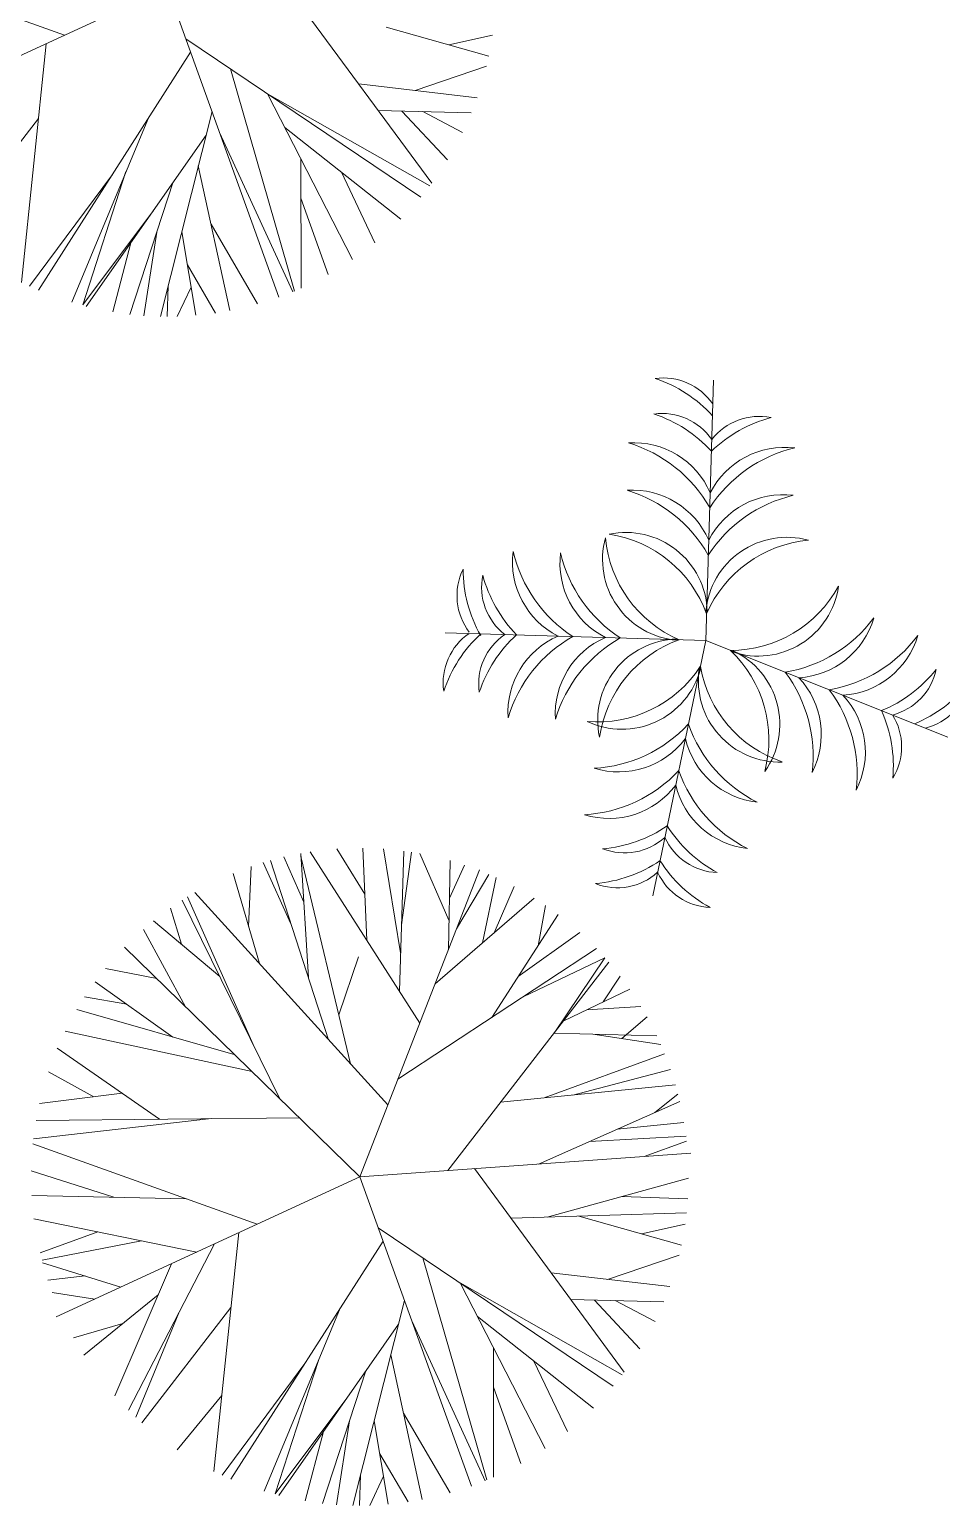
# Model space of a CAD drawing. Header units: millimetres. Extents: x 997 to 4249, y 599 to 1440.
# Drawn here: x 1233.71 to 1244.38, y 967.63 to 984.9 of the extents above; entities that cross this region are included whole.
import ezdxf

# ---------------------------------------------------------------- set-up
doc = ezdxf.new("R2010")
doc.units = ezdxf.units.MM
doc.layers.add('cercas existentes', color=18, linetype='Continuous')
doc.layers.add('taludes', color=9, linetype='Continuous')

# ---------------------------------------------------------------- blocks, each defined once
blk = doc.blocks.new('gtfoods1')
at = {"layer": 'taludes', "lineweight": 5, "extrusion": (-0.01642, -0.01246, 0.999788)}
for p, q in [((-690.338, 323.917, 12.048), (-692.963, 324.857, 12.017)), ((-687.792, 324.567, 12.098), (-686.041, 322.185, 12.097)), ((-689.135, 324.472, 12.075), (-692.689, 322.832, 11.996)), ((-689.135, 324.472, 12.075), (-687.829, 320.853, 12.051)), ((-688.92, 323.875, 12.071), (-686.168, 322.022, 12.093)), ((-686.572, 324.011, 12.111), (-685.372, 323.672, 12.127)), ((-685.839, 323.804, 12.121), (-685.328, 323.917, 12.131)), ((-690.552, 323.818, 12.044), (-690.842, 321.025, 12.004)), ((-688.863, 323.718, 12.07), (-690.643, 320.933, 12.006)), ((-688.397, 323.523, 12.075), (-687.648, 320.923, 12.055)), ((-686.235, 323.271, 12.108), (-685.398, 323.555, 12.125)), ((-687.961, 323.23, 12.079), (-686.064, 322.154, 12.097)), ((-687.961, 323.23, 12.079), (-686.967, 321.293, 12.071)), ((-686.895, 323.347, 12.098), (-685.509, 323.186, 12.119)), ((-688.612, 323.024, 12.066), (-689.216, 320.625, 12.026)), ((-686.667, 323.037, 12.098), (-685.577, 323.008, 12.115)), ((-686.391, 323.029, 12.102), (-685.857, 322.458, 12.104)), ((-686.145, 323.023, 12.106), (-685.68, 322.778, 12.111)), ((-690.643, 322.941, 12.031), (-691.687, 321.593, 11.997)), ((-689.365, 322.932, 12.052), (-690.254, 320.791, 12.011)), ((-687.759, 322.836, 12.077), (-686.401, 321.764, 12.086)), ((-688.682, 322.746, 12.061), (-690.084, 320.744, 12.013)), ((-688.524, 322.778, 12.064), (-687.668, 320.915, 12.055)), ((-689.619, 322.321, 12.04), (-690.126, 320.763, 12.013)), ((-688.773, 322.388, 12.055), (-688.404, 320.694, 12.04)), ((-687.572, 322.473, 12.076), (-687.569, 320.957, 12.057)), ((-687.098, 322.314, 12.082), (-686.705, 321.489, 12.078)), ((-689.777, 322.288, 12.037), (-690.747, 320.979, 12.005)), ((-689.065, 322.2, 12.048), (-689.573, 320.65, 12.02)), ((-687.571, 322.01, 12.07), (-687.252, 321.117, 12.064)), ((-689.299, 321.866, 12.04), (-690.126, 320.763, 12.013)), ((-688.624, 321.706, 12.049), (-688.08, 320.772, 12.046)), ((-689.563, 321.489, 12.031), (-689.775, 320.678, 12.017)), ((-689.257, 321.614, 12.037), (-689.41, 320.634, 12.023)), ((-688.967, 321.616, 12.042), (-688.802, 320.639, 12.033)), ((-688.901, 321.228, 12.038), (-688.57, 320.666, 12.037)), ((-689.126, 320.985, 12.032), (-689.139, 320.624, 12.027)), ((-688.858, 320.968, 12.036), (-689.019, 320.626, 12.029)), ((-686.823, 313.865, 12.117), (-687.152, 314.395, 12.118)), ((-686.799, 313.325, 12.111), (-686.846, 314.405, 12.124)), ((-686.405, 313.178, 12.116), (-686.604, 314.395, 12.127)), ((-686.418, 312.73, 12.11), (-686.368, 314.37, 12.131)), ((-687.688, 313.518, 12.099), (-688.012, 314.235, 12.102)), ((-687.247, 312.161, 12.089), (-687.929, 314.26, 12.104)), ((-687.538, 313.77, 12.104), (-687.771, 314.301, 12.107)), ((-687.484, 312.889, 12.094), (-687.573, 314.342, 12.111)), ((-686.99, 311.878, 12.09), (-687.571, 314.307, 12.11)), ((-686.18, 312.357, 12.109), (-687.462, 314.361, 12.113)), ((-686.394, 313.507, 12.12), (-686.277, 314.357, 12.132)), ((-685.839, 313.559, 12.13), (-686.178, 314.34, 12.134)), ((-685.846, 313.213, 12.125), (-685.825, 314.257, 12.138)), ((-685.834, 313.817, 12.133), (-685.657, 314.205, 12.141)), ((-688.058, 313.053, 12.087), (-688.366, 314.107, 12.095)), ((-688.184, 313.485, 12.09), (-688.155, 314.188, 12.099)), ((-686.882, 310.558, 12.075), (-685.481, 314.149, 12.143)), ((-685.749, 313.461, 12.13), (-685.373, 314.096, 12.144)), ((-685.447, 313.295, 12.133), (-685.286, 314.058, 12.145)), ((-686.554, 311.398, 12.091), (-688.814, 313.885, 12.085)), ((-685.309, 313.414, 12.136), (-685.075, 313.954, 12.147)), ((-688.971, 313.278, 12.075), (-689.1, 313.701, 12.078)), ((-687.822, 311.476, 12.071), (-688.961, 313.795, 12.081)), ((-688.132, 312.107, 12.074), (-688.898, 313.835, 12.083)), ((-686.001, 312.816, 12.118), (-684.841, 313.819, 12.149)), ((-684.796, 313.259, 12.143), (-684.709, 313.732, 12.15)), ((-688.522, 312.9, 12.077), (-689.297, 313.552, 12.073)), ((-685.338, 312.423, 12.124), (-684.56, 313.625, 12.151)), ((-688.921, 312.548, 12.066), (-689.416, 313.452, 12.069)), ((-685.029, 312.9, 12.135), (-684.308, 313.417, 12.153)), ((-686.882, 310.558, 12.075), (-689.635, 313.245, 12.063)), ((-686.436, 311.7, 12.097), (-684.113, 313.229, 12.154)), ((-689.26, 312.879, 12.065), (-689.86, 312.993, 12.056)), ((-687.127, 312.453, 12.095), (-686.897, 313.131, 12.107)), ((-685.853, 310.631, 12.093), (-683.967, 313.068, 12.154)), ((-684.97, 312.665, 12.133), (-684.013, 313.121, 12.154)), ((-684.013, 313.121, 12.154), (-684.608, 312.239, 12.133)), ((-689.07, 312.193, 12.059), (-689.98, 312.839, 12.053)), ((-684.035, 312.604, 12.147), (-683.833, 312.904, 12.154)), ((-689.611, 312.578, 12.055), (-690.103, 312.662, 12.048)), ((-684.496, 312.384, 12.137), (-683.723, 312.754, 12.154)), ((-688.343, 311.984, 12.069), (-690.193, 312.517, 12.045)), ((-684.226, 312.513, 12.143), (-683.592, 312.552, 12.154)), ((-683.816, 312.175, 12.146), (-683.52, 312.428, 12.154)), ((-688.143, 311.789, 12.07), (-690.331, 312.262, 12.04)), ((-684.608, 312.239, 12.133), (-683.405, 312.205, 12.153)), ((-684.153, 312.226, 12.141), (-683.36, 312.106, 12.152)), ((-689.226, 311.232, 12.045), (-690.423, 312.061, 12.036)), ((-684.723, 311.481, 12.122), (-683.314, 311.995, 12.152)), ((-689.995, 311.494, 12.036), (-690.528, 311.785, 12.03)), ((-684.388, 311.514, 12.128), (-683.245, 311.812, 12.15)), ((-685.235, 311.429, 12.113), (-683.189, 311.635, 12.149)), ((-689.664, 311.535, 12.041), (-690.632, 311.415, 12.024)), ((-684.79, 310.706, 12.111), (-683.137, 311.439, 12.147)), ((-683.431, 311.309, 12.141), (-683.158, 311.525, 12.148)), ((-688.619, 311.238, 12.055), (-690.703, 311.003, 12.018)), ((-687.59, 311.249, 12.072), (-690.672, 311.217, 12.021)), ((-683.871, 311.114, 12.131), (-683.088, 311.194, 12.145)), ((-688.085, 310.002, 12.048), (-690.71, 310.942, 12.017)), ((-684.192, 310.971, 12.124), (-683.064, 311.034, 12.144)), ((-683.552, 310.794, 12.133), (-683.057, 310.973, 12.143)), ((-686.882, 310.558, 12.075), (-683.007, 310.833, 12.142)), ((-689.761, 310.318, 12.025), (-690.728, 310.628, 12.013)), ((-685.539, 310.653, 12.098), (-683.788, 308.271, 12.097)), ((-686.882, 310.558, 12.075), (-690.435, 308.918, 11.996)), ((-686.882, 310.558, 12.075), (-685.576, 306.938, 12.051)), ((-684.691, 310.085, 12.105), (-683.035, 310.542, 12.138)), ((-688.914, 310.299, 12.038), (-690.723, 310.34, 12.009)), ((-683.817, 310.326, 12.122), (-683.043, 310.299, 12.135)), ((-688.791, 309.676, 12.033), (-690.697, 310.066, 12.006)), ((-685.112, 310.072, 12.098), (-683.058, 310.135, 12.133)), ((-684.319, 310.096, 12.111), (-683.118, 309.757, 12.127)), ((-689.949, 309.913, 12.017), (-690.625, 309.669, 12.002)), ((-688.299, 309.904, 12.044), (-688.589, 307.11, 12.004)), ((-686.666, 309.961, 12.071), (-683.915, 308.108, 12.093)), ((-683.586, 309.889, 12.121), (-683.075, 310.003, 12.131)), ((-689.437, 309.808, 12.024), (-690.602, 309.58, 12.002)), ((-688.584, 309.772, 12.037), (-689.591, 307.826, 11.996)), ((-686.61, 309.804, 12.07), (-688.39, 307.019, 12.006)), ((-689.679, 309.267, 12.013), (-690.595, 309.551, 12.001)), ((-689.087, 309.54, 12.026), (-689.75, 307.994, 11.996)), ((-686.144, 309.609, 12.075), (-685.395, 307.009, 12.055)), ((-683.982, 309.356, 12.108), (-683.145, 309.641, 12.125)), ((-690.098, 309.397, 12.008), (-690.533, 309.348, 12)), ((-684.642, 309.433, 12.098), (-683.255, 309.272, 12.119)), ((-689.984, 309.126, 12.006), (-690.483, 309.204, 11.999)), ((-685.708, 309.315, 12.079), (-683.81, 308.24, 12.097)), ((-685.708, 309.315, 12.079), (-684.713, 307.379, 12.071)), ((-689.243, 309.175, 12.019), (-690.112, 308.469, 11.996)), ((-688.39, 309.026, 12.031), (-689.433, 307.679, 11.997)), ((-687.112, 309.018, 12.052), (-688.001, 306.877, 12.011)), ((-686.359, 309.109, 12.066), (-686.963, 306.711, 12.026)), ((-684.414, 309.123, 12.098), (-683.324, 309.094, 12.115)), ((-684.137, 309.115, 12.102), (-683.603, 308.543, 12.104)), ((-683.892, 309.109, 12.106), (-683.427, 308.864, 12.111)), ((-689.001, 308.966, 12.02), (-689.505, 307.744, 11.997)), ((-686.271, 308.864, 12.064), (-685.415, 307, 12.055)), ((-685.505, 308.921, 12.077), (-684.148, 307.85, 12.086)), ((-689.657, 308.839, 12.008), (-690.234, 308.671, 11.996)), ((-686.429, 308.832, 12.061), (-687.831, 306.829, 12.013)), ((-685.319, 308.559, 12.076), (-685.316, 307.043, 12.057)), ((-687.524, 308.373, 12.037), (-688.493, 307.064, 12.005)), ((-687.365, 308.407, 12.04), (-687.873, 306.849, 12.013)), ((-686.519, 308.474, 12.055), (-686.151, 306.78, 12.04)), ((-684.845, 308.4, 12.082), (-684.451, 307.575, 12.078)), ((-686.811, 308.286, 12.048), (-687.319, 306.735, 12.02)), ((-688.497, 307.997, 12.017), (-689.022, 307.361, 12)), ((-685.318, 308.096, 12.07), (-684.999, 307.202, 12.064)), ((-687.046, 307.952, 12.04), (-687.873, 306.849, 12.013)), ((-687.003, 307.7, 12.037), (-687.157, 306.72, 12.023)), ((-686.714, 307.702, 12.042), (-686.549, 306.725, 12.033)), ((-686.371, 307.792, 12.049), (-685.826, 306.858, 12.046)), ((-687.309, 307.575, 12.031), (-687.522, 306.764, 12.017)), ((-686.648, 307.314, 12.038), (-686.317, 306.752, 12.037)), ((-686.873, 307.071, 12.032), (-686.886, 306.71, 12.027)), ((-686.604, 307.054, 12.036), (-686.766, 306.712, 12.029))]:
    blk.add_line(p, q, dxfattribs=at)
at = {"layer": 'taludes', "linetype": 'Continuous', "lineweight": 5}
for p in [(-682.741, 319.882, 12.071), (-685.883, 316.925, 12.071), (-683.454, 313.846, 12.071), (-680, 315.703, 12.071)]:
    blk.add_line(p, (-682.834, 316.833, 12.071), dxfattribs=at)
for centre, radius, start, end in [((-683.33, 319.202, 12.071), 0.704, 34.5568, 97.8912), ((-683.925, 318.396, 12.071), 1.585, 42.3431, 71.6462), ((-683.342, 318.786, 12.071), 0.704, 34.5568, 97.8912), ((-683.938, 317.98, 12.071), 1.585, 42.3431, 71.6462), ((-681.662, 317.911, 12.071), 1.585, 104.8875, 134.1905), ((-682.208, 318.752, 12.071), 0.704, 78.6425, 141.9769), ((-683.676, 318.173, 12.071), 0.975, 23.5157, 93.6605), ((-684.208, 317.58, 12.071), 1.635, 29.638, 73.3034), ((-681.417, 317.495, 12.071), 1.635, 103.2303, 146.8956), ((-681.912, 318.119, 12.071), 0.975, 82.8731, 153.0179), ((-683.692, 317.618, 12.071), 0.975, 23.5157, 93.6605), ((-684.224, 317.025, 12.071), 1.635, 29.638, 73.3034), ((-681.434, 316.941, 12.071), 1.635, 103.2303, 146.8956), ((-681.929, 317.565, 12.071), 0.975, 82.8731, 153.0179), ((-683.09, 317.783, 12.071), 0.951, 164.6323, 264.8409), ((-682.574, 318.162, 12.071), 1.438, 185.079, 246.6004), ((-683.767, 317.147, 12.071), 0.951, 1.6928, 101.9014), ((-684.176, 316.655, 12.071), 1.438, 19.9333, 81.4546), ((-681.884, 317.09, 12.071), 0.951, 74.6323, 174.8409), ((-681.504, 316.574, 12.071), 1.438, 95.079, 156.6004), ((-684.12, 317.754, 12.071), 0.975, 172.8731, 243.0179), ((-683.496, 318.25, 12.071), 1.635, 193.2303, 236.8956), ((-683.565, 317.738, 12.071), 0.975, 172.8731, 243.0179), ((-682.941, 318.233, 12.071), 1.635, 193.2303, 236.8956), ((-685.041, 317.358, 12.071), 0.704, 154.0494, 217.3837), ((-684.089, 317.675, 12.071), 1.585, 180.2943, 209.5974), ((-684.753, 317.459, 12.071), 0.704, 168.6425, 231.9769), ((-683.911, 318.005, 12.071), 1.585, 194.8875, 224.1905), ((-682.542, 318.156, 12.071), 1.438, 269.9333, 331.4546), ((-682.22, 317.602, 12.071), 0.951, 251.6928, 351.9014), ((-682.177, 318.074, 12.071), 1.635, 279.638, 323.3034), ((-681.802, 317.371, 12.071), 0.975, 273.5157, 343.6605), ((-685.203, 316.337, 12.071), 0.704, 124.5568, 187.8912), ((-684.396, 315.741, 12.071), 1.585, 132.3431, 161.6462), ((-684.787, 316.324, 12.071), 0.704, 124.5568, 187.8912), ((-683.98, 315.729, 12.071), 1.585, 132.3431, 161.6462), ((-684.173, 315.991, 12.071), 0.975, 113.5157, 183.6605), ((-683.581, 315.459, 12.071), 1.635, 119.638, 163.3034), ((-683.619, 315.974, 12.071), 0.975, 113.5157, 183.6605), ((-683.026, 315.442, 12.071), 1.635, 119.638, 163.3034), ((-683.147, 315.9, 12.071), 0.951, 91.6928, 191.9014), ((-682.655, 315.49, 12.071), 1.438, 109.9333, 171.4546), ((-681.662, 317.869, 12.071), 1.635, 279.638, 323.3034), ((-681.287, 317.166, 12.071), 0.975, 273.5157, 343.6605), ((-683.532, 315.672, 12.071), 1.438, 345.079, 46.6004), ((-682.917, 315.852, 12.071), 0.951, 324.6323, 64.8409), ((-684.098, 317.319, 12.071), 1.438, 265.079, 326.6004), ((-683.814, 316.745, 12.071), 0.951, 244.6323, 344.8409), ((-681.969, 316.362, 12.071), 0.951, 171.6928, 271.9014), ((-681.48, 316.776, 12.071), 1.438, 189.9333, 251.4546), ((-683.211, 315.481, 12.071), 1.635, 353.2303, 36.8956), ((-681.379, 317.479, 12.071), 1.585, 292.3431, 321.6462), ((-680.824, 316.643, 12.071), 0.704, 284.5568, 347.8912), ((-682.456, 315.733, 12.071), 0.975, 332.8731, 43.0179), ((-680.992, 317.325, 12.071), 1.585, 292.3431, 321.6462), ((-680.438, 316.489, 12.071), 0.704, 284.5568, 347.8912), ((-682.696, 315.275, 12.071), 1.635, 353.2303, 36.8956), ((-681.94, 315.527, 12.071), 0.975, 332.8731, 43.0179), ((-682.222, 315.363, 12.071), 1.585, 354.8875, 24.1905), ((-681.244, 315.589, 12.071), 0.704, 328.6425, 31.9769), ((-684.231, 316.97, 12.071), 1.635, 273.2303, 316.8956), ((-681.497, 316.402, 12.071), 1.635, 199.638, 243.3034), ((-683.852, 316.27, 12.071), 0.975, 252.8731, 323.0179), ((-682.124, 315.911, 12.071), 0.975, 193.5157, 263.6605), ((-684.344, 316.427, 12.071), 1.635, 273.2303, 316.8956), ((-681.61, 315.859, 12.071), 1.635, 199.638, 243.3034), ((-683.964, 315.726, 12.071), 0.975, 252.8731, 323.0179), ((-682.237, 315.368, 12.071), 0.975, 193.5157, 263.6605), ((-684.175, 315.975, 12.071), 1.585, 274.8875, 304.1905), ((-681.945, 315.512, 12.071), 1.585, 212.3431, 241.6462), ((-683.783, 315.052, 12.071), 0.704, 248.6425, 311.9769), ((-682.672, 314.821, 12.071), 0.704, 204.5568, 267.8912), ((-684.259, 315.568, 12.071), 1.585, 274.8875, 304.1905), ((-682.03, 315.105, 12.071), 1.585, 212.3431, 241.6462), ((-683.868, 314.644, 12.071), 0.704, 248.6425, 311.9769), ((-682.756, 314.414, 12.071), 0.704, 204.5568, 267.8912)]:
    blk.add_arc(centre, radius, start, end, dxfattribs=at)

msp = doc.modelspace()

# ---------------------------------------------------------------- block references
at = {"layer": 'cercas existentes', "color": 1}
msp.add_blockref('gtfoods1', (1924.454, 660.921), dxfattribs=at)

doc.saveas('drawing.dxf')
